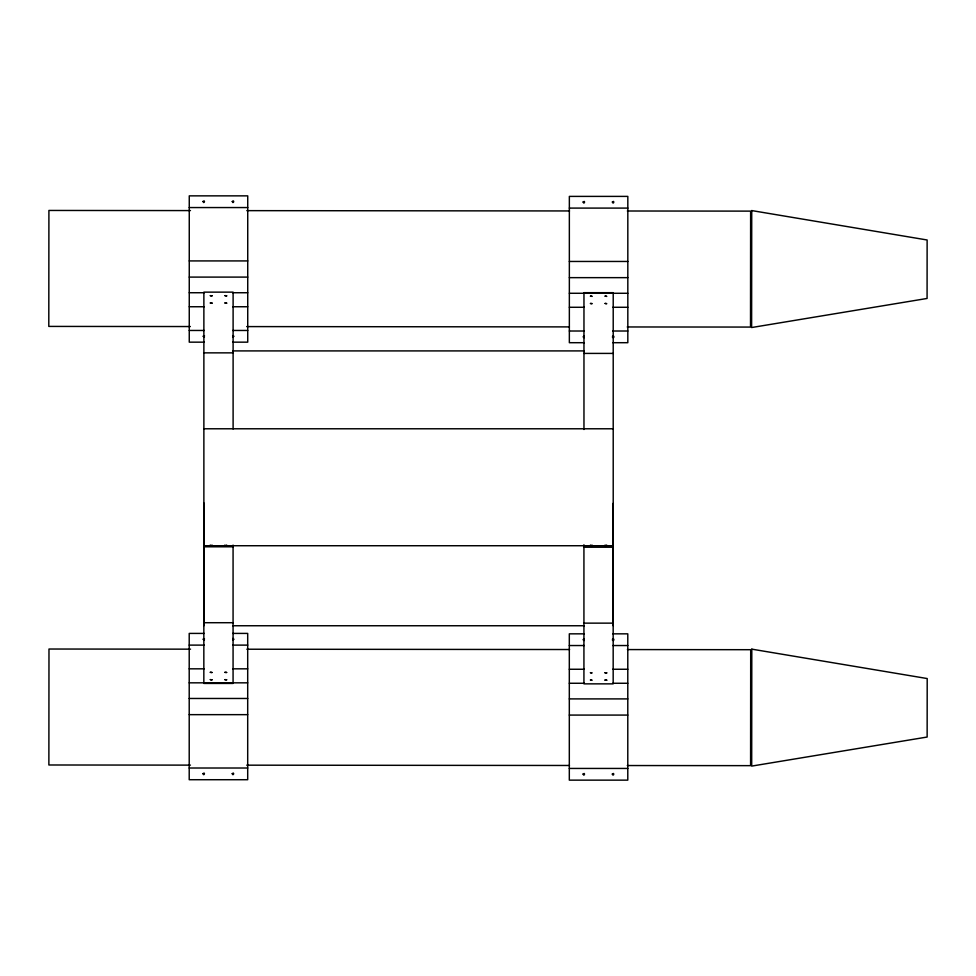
<?xml version="1.0" encoding="UTF-8"?>
<svg xmlns="http://www.w3.org/2000/svg" width="976" height="976" viewBox="0 0 976 976"><rect width="100%" height="100%" fill="white"/><g stroke="black" fill="none" stroke-linecap="round" stroke-linejoin="round"><path stroke-width="1.46" d="M212.024 545.035L211.145 545.913L210.267 545.035M226.639 545.035L225.761 545.913L224.883 545.035M590.48 545.023L591.249 546.34L592.005 545.023M605.108 545.023L605.864 546.34L606.621 545.023M612.452 336.415C614.392 334.561 614.392 339.148 612.452 337.293M612.416 639.243C614.355 637.389 614.355 641.976 612.416 640.122M204.496 336.94L202.996 336.317L204.496 335.695M204.46 639.878L202.959 639.256L204.46 638.633M232.678 335.561L233.984 336.317L232.678 337.074M584.197 337.696L583.099 336.854L584.197 336.012M232.849 638.414L233.947 639.256L232.849 640.11M584.16 640.537L583.05 639.683L584.16 638.841M189.259 207.559L247.733 207.559M569.35 208.095L627.824 208.095M189.259 260.921L247.733 260.921M569.35 261.458L627.824 261.458M189.259 277.099L247.733 277.099M569.35 277.648L627.824 277.648M189.259 292.739L204.252 292.739M232.739 292.739L247.733 292.739M569.35 293.276L627.824 293.276M189.259 306.745L204.252 306.745M232.739 306.745L247.733 306.745M569.35 307.281L584.343 307.281M612.83 307.281L627.824 307.281M189.259 330.461L204.252 330.461M232.739 330.461L247.733 330.461M569.35 331.01L584.343 331.01M612.83 331.01L627.824 331.01M204.252 342.161L189.259 342.161L189.259 195.859L247.733 195.859L247.733 342.161L232.739 342.161M584.343 342.698L569.35 342.698L569.35 196.396L627.824 196.396L627.824 342.698L612.83 342.698M232.788 350.909L584.295 350.909M203.874 352.861L233.105 352.861M583.965 353.41L613.209 353.41M203.874 428.781L613.209 428.781M203.874 545.73L613.209 545.73M203.838 546.792L233.069 546.792M583.929 547.219L613.172 547.219M203.838 622.712L233.069 622.712M583.929 623.139L613.172 623.139M232.788 625.75L584.295 625.75M204.204 633.412L189.21 633.412L189.21 779.714L247.697 779.714L247.697 633.412L232.703 633.412M584.307 633.839L569.313 633.839L569.313 780.141L627.788 780.141L627.788 633.839L612.794 633.839M189.21 645.112L204.204 645.112M232.703 645.112L247.697 645.112M569.313 645.539L584.307 645.539M612.794 645.539L627.788 645.539M189.21 668.828L204.204 668.828M232.703 668.828L247.697 668.828M569.313 669.255L584.307 669.255M612.794 669.255L627.788 669.255M189.21 682.834L247.697 682.834M569.313 683.261L584.307 683.261M612.794 683.261L627.788 683.261M189.21 698.474L247.697 698.474M569.313 698.901L627.788 698.901M189.21 714.652L247.697 714.652M569.313 715.079L627.788 715.079M189.21 768.014L247.697 768.014M569.313 768.441L627.788 768.441M190.466 210.584L48.91 210.45L48.8 326.411L190.357 326.545M246.794 210.645L569.496 210.95M627.336 210.999L750.629 211.121L750.52 327.07L627.226 326.96M246.684 326.594L569.386 326.899M190.54 649.162L48.983 649.028L48.873 764.989L190.43 765.123M246.867 649.223L569.569 649.528M627.409 649.577L750.703 649.699L750.593 765.648L627.3 765.538M246.757 765.172L569.459 765.477M613.209 625.75L613.209 292.678L583.965 292.678L583.965 429.501M613.172 503.36L613.172 683.859L583.929 683.859L583.929 544.754M233.105 428.964L233.105 292.141L203.874 292.141L203.874 625.75M233.069 545.084L233.069 683.432L203.838 683.432L203.838 502.933M751.727 210.572L751.618 327.533L927.078 298.461L927.127 239.986L751.727 210.572M751.801 649.15L751.691 766.099L927.139 737.039L927.2 678.552L751.801 649.15M203.02 201.483C204.094 204.838 205.631 199.116 203.02 201.483M232.264 201.483C233.337 204.838 234.874 199.116 232.264 201.483M202.984 773.639C204.057 776.981 205.594 771.272 202.984 773.639M232.227 773.639C233.301 776.981 234.826 771.272 232.227 773.639M583.123 202.02C584.197 205.375 585.734 199.653 583.123 202.02M612.367 202.02C613.44 205.375 614.965 199.653 612.367 202.02M583.087 774.066C584.16 777.408 585.685 771.699 583.087 774.066M612.318 774.066C613.404 777.408 614.929 771.699 612.318 774.066M210.34 295.679L212.06 295.801L210.34 295.679M210.34 302.999L212.06 303.109L210.34 302.999M224.919 672.354L226.639 672.464L224.919 672.354M224.919 679.662L226.639 679.772L224.919 679.662M590.431 296.228L592.164 296.338L590.517 296.118M590.431 303.536L592.164 303.646L590.517 303.426M605.01 672.781L606.743 672.891L605.01 672.781M605.01 680.089L606.743 680.199L605.01 680.089M224.968 302.963L226.676 303.146L224.968 302.963M210.316 672.318L212.024 672.501L210.316 672.318M605.071 303.499L606.779 303.682L605.181 303.402M590.419 672.745L592.115 672.928L590.517 672.647M224.98 295.643L226.676 295.838L224.98 295.643M210.328 679.625L212.012 679.821L210.328 679.625M605.083 296.179L606.779 296.375L605.181 296.082M590.419 680.052L592.115 680.248L590.529 679.943"/></g></svg>
